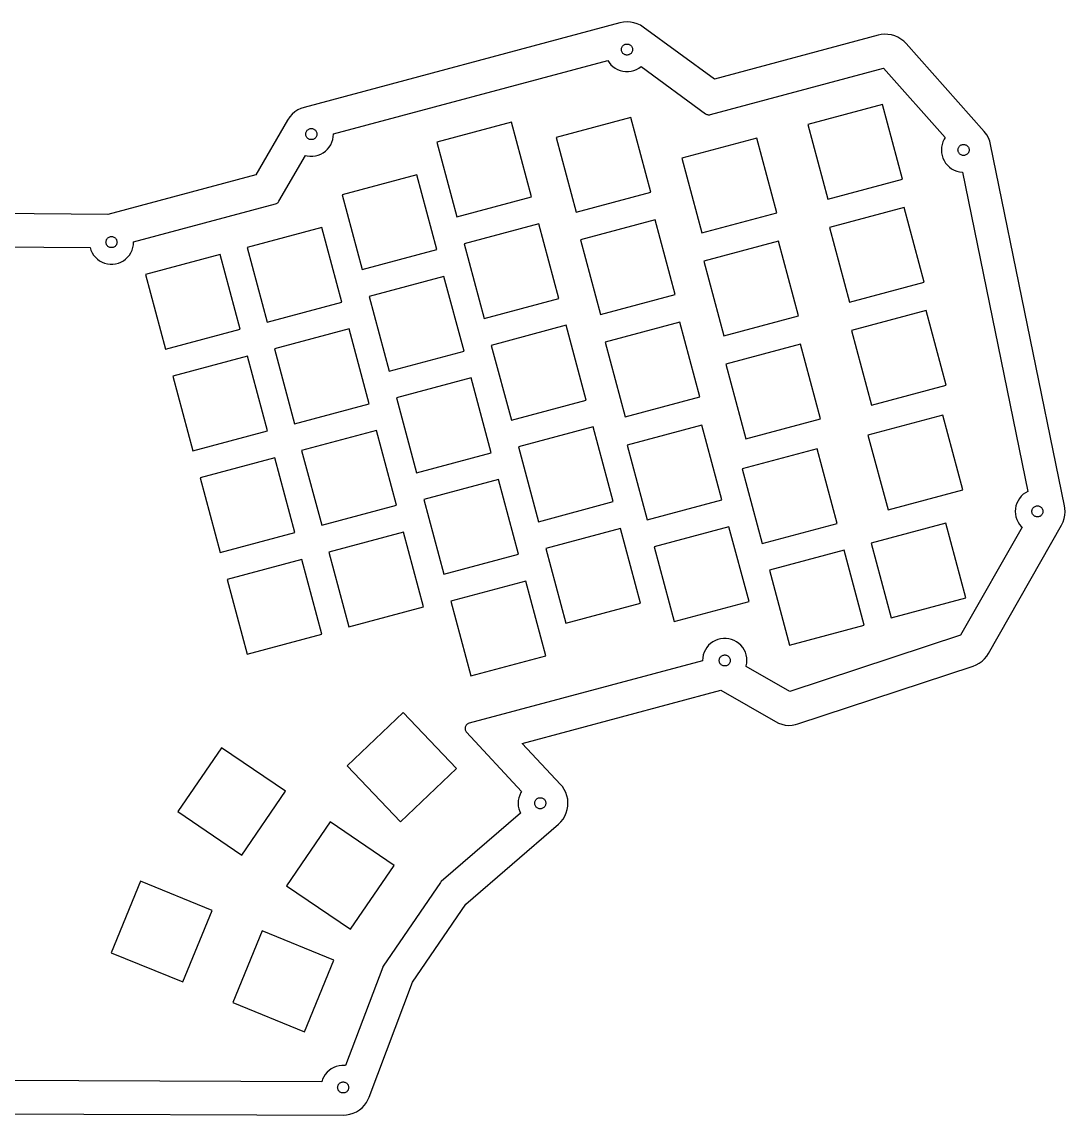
# Model space of a CAD drawing. Header units: metres. Extents: x -189 to 188, y -51 to 147.
# Drawn here: x -0.7 to 187.6, y -50.8 to 146.7 of the extents above; entities that cross this region are included whole.
import ezdxf

# ---------------------------------------------------------------- set-up
doc = ezdxf.new("R2010")
doc.units = ezdxf.units.M

msp = doc.modelspace()

# ---------------------------------------------------------------- linework, layer by layer
for p, q in [((107.238, 146.497), (50.2479, 131.227)), ((107.914, 146.629), (107.238, 146.497)), ((108.54, 146.667), (107.914, 146.629)), ((109.167, 146.627), (108.54, 146.667)), ((109.784, 146.508), (109.167, 146.627)), ((110.38, 146.313), (109.784, 146.508)), ((110.948, 146.044), (110.38, 146.313)), ((111.478, 145.707), (110.948, 146.044)), ((124.342, 136.327), (111.478, 145.707)), ((153.91, 144.25), (124.342, 136.327)), ((154.407, 144.356), (153.91, 144.25)), ((155.032, 144.417), (154.407, 144.356)), ((155.66, 144.399), (155.032, 144.417)), ((156.281, 144.303), (155.66, 144.399)), ((156.884, 144.129), (156.281, 144.303)), ((107.656, 142.149), (107.723, 142.255)), ((107.723, 142.255), (107.803, 142.352)), ((107.803, 142.352), (107.895, 142.438)), ((107.895, 142.438), (107.996, 142.511)), ((107.996, 142.511), (108.106, 142.572)), ((108.106, 142.572), (108.223, 142.618)), ((108.223, 142.618), (108.345, 142.649)), ((108.345, 142.649), (108.469, 142.665)), ((108.469, 142.665), (108.595, 142.665)), ((108.595, 142.665), (108.719, 142.649)), ((108.719, 142.649), (108.841, 142.618)), ((108.841, 142.618), (108.958, 142.572)), ((108.958, 142.572), (109.068, 142.511)), ((109.068, 142.511), (109.169, 142.438)), ((109.169, 142.438), (109.261, 142.352)), ((109.261, 142.352), (109.341, 142.255)), ((109.341, 142.255), (109.408, 142.149)), ((157.461, 143.882), (156.884, 144.129)), ((158.002, 143.564), (157.461, 143.882)), ((158.5, 143.18), (158.002, 143.564)), ((158.945, 142.737), (158.5, 143.18)), ((173.039, 126.844), (158.945, 142.737)), ((107.532, 141.667), (107.54, 141.792)), ((107.54, 141.542), (107.532, 141.667)), ((107.54, 141.792), (107.563, 141.916)), ((107.563, 141.418), (107.54, 141.542)), ((107.563, 141.916), (107.602, 142.035)), ((107.602, 141.299), (107.563, 141.418)), ((107.602, 142.035), (107.656, 142.149)), ((107.656, 141.185), (107.602, 141.299)), ((107.723, 141.079), (107.656, 141.185)), ((107.803, 140.982), (107.723, 141.079)), ((107.895, 140.896), (107.803, 140.982)), ((107.996, 140.823), (107.895, 140.896)), ((108.106, 140.762), (107.996, 140.823)), ((108.223, 140.716), (108.106, 140.762)), ((108.345, 140.685), (108.223, 140.716)), ((108.469, 140.669), (108.345, 140.685)), ((108.595, 140.669), (108.469, 140.669)), ((108.719, 140.685), (108.595, 140.669)), ((108.841, 140.716), (108.719, 140.685)), ((108.958, 140.762), (108.841, 140.716)), ((109.068, 140.823), (108.958, 140.762)), ((109.169, 140.896), (109.068, 140.823)), ((109.261, 140.982), (109.169, 140.896)), ((109.341, 141.079), (109.261, 140.982)), ((109.408, 141.185), (109.341, 141.079)), ((109.408, 142.149), (109.462, 142.035)), ((109.462, 141.299), (109.408, 141.185)), ((109.462, 142.035), (109.501, 141.916)), ((109.501, 141.418), (109.462, 141.299)), ((109.501, 141.916), (109.524, 141.792)), ((109.524, 141.542), (109.501, 141.418)), ((109.524, 141.792), (109.532, 141.667)), ((109.532, 141.667), (109.524, 141.542)), ((55.5397, 126.433), (105.053, 139.699)), ((105.053, 139.699), (105.296, 139.316)), ((105.296, 139.316), (105.616, 138.929)), ((105.616, 138.929), (105.982, 138.585)), ((105.982, 138.585), (106.389, 138.29)), ((106.389, 138.29), (106.829, 138.048)), ((110.235, 138.048), (110.675, 138.29)), ((110.675, 138.29), (111.072, 138.578)), ((111.072, 138.578), (122.739, 130.071)), ((123.587, 129.913), (154.866, 138.294)), ((154.866, 138.294), (165.985, 125.756)), ((106.829, 138.048), (107.296, 137.863)), ((107.296, 137.863), (107.782, 137.738)), ((107.782, 137.738), (108.281, 137.675)), ((108.281, 137.675), (108.783, 137.675)), ((108.783, 137.675), (109.282, 137.738)), ((109.282, 137.738), (109.768, 137.863)), ((109.768, 137.863), (110.235, 138.048)), ((48.5609, 130.411), (48.0813, 130.006)), ((49.0875, 130.753), (48.5609, 130.411)), ((49.6528, 131.026), (49.0875, 130.753)), ((50.2479, 131.227), (49.6528, 131.026)), ((154.655, 131.752), (141.161, 128.136)), ((158.271, 118.258), (154.655, 131.752)), ((47.2118, 128.897), (41.5303, 119.056)), ((47.6563, 129.544), (47.2118, 128.897)), ((48.0813, 130.006), (47.6563, 129.544)), ((87.6981, 128.564), (74.2041, 124.948)), ((91.3138, 115.07), (87.6981, 128.564)), ((109.212, 129.411), (95.7182, 125.795)), ((112.828, 115.917), (109.212, 129.411)), ((122.739, 130.071), (122.855, 129.998)), ((122.855, 129.998), (122.97, 129.945)), ((122.97, 129.945), (123.089, 129.908)), ((123.089, 129.908), (123.213, 129.886)), ((123.213, 129.886), (123.338, 129.879)), ((123.338, 129.879), (123.464, 129.888)), ((123.464, 129.888), (123.587, 129.913)), ((50.542, 126.397), (50.5499, 126.522)), ((50.5499, 126.272), (50.542, 126.397)), ((50.5499, 126.522), (50.5734, 126.646)), ((50.5734, 126.646), (50.6122, 126.765)), ((50.6122, 126.765), (50.6657, 126.879)), ((50.6657, 126.879), (50.733, 126.985)), ((50.733, 126.985), (50.813, 127.082)), ((50.813, 127.082), (50.9046, 127.167)), ((50.9046, 127.167), (51.0062, 127.241)), ((51.0062, 127.241), (51.1162, 127.302)), ((51.1162, 127.302), (51.233, 127.348)), ((51.233, 127.348), (51.3546, 127.379)), ((51.3546, 127.379), (51.4792, 127.395)), ((51.4792, 127.395), (51.6048, 127.395)), ((51.6048, 127.395), (51.7294, 127.379)), ((51.7294, 127.379), (51.851, 127.348)), ((51.851, 127.348), (51.9678, 127.302)), ((51.9678, 127.302), (52.0778, 127.241)), ((52.0778, 127.241), (52.1794, 127.167)), ((52.1794, 127.167), (52.271, 127.082)), ((52.271, 127.082), (52.351, 126.985)), ((52.351, 126.985), (52.4183, 126.879)), ((52.4183, 126.879), (52.4718, 126.765)), ((52.4718, 126.765), (52.5106, 126.646)), ((52.5106, 126.646), (52.5341, 126.522)), ((52.5341, 126.522), (52.542, 126.397)), ((52.542, 126.397), (52.5341, 126.272)), ((55.5104, 125.896), (55.542, 126.397)), ((55.542, 126.397), (55.5397, 126.433)), ((141.161, 128.136), (144.777, 114.642)), ((173.484, 126.262), (173.039, 126.844)), ((50.5734, 126.148), (50.5499, 126.272)), ((50.6122, 126.029), (50.5734, 126.148)), ((50.6657, 125.915), (50.6122, 126.029)), ((50.733, 125.809), (50.6657, 125.915)), ((50.813, 125.712), (50.733, 125.809)), ((50.9046, 125.626), (50.813, 125.712)), ((51.0062, 125.553), (50.9046, 125.626)), ((51.1162, 125.492), (51.0062, 125.553)), ((51.233, 125.446), (51.1162, 125.492)), ((51.3546, 125.415), (51.233, 125.446)), ((51.4792, 125.399), (51.3546, 125.415)), ((51.6048, 125.399), (51.4792, 125.399)), ((51.7294, 125.415), (51.6048, 125.399)), ((51.851, 125.446), (51.7294, 125.415)), ((51.9678, 125.492), (51.851, 125.446)), ((52.0778, 125.553), (51.9678, 125.492)), ((52.1794, 125.626), (52.0778, 125.553)), ((52.271, 125.712), (52.1794, 125.626)), ((52.351, 125.809), (52.271, 125.712)), ((52.4183, 125.915), (52.351, 125.809)), ((52.4718, 126.029), (52.4183, 125.915)), ((52.5106, 126.148), (52.4718, 126.029)), ((52.5341, 126.272), (52.5106, 126.148)), ((54.778, 124.046), (55.0472, 124.47)), ((55.0472, 124.47), (55.2611, 124.924)), ((55.2611, 124.924), (55.4163, 125.402)), ((55.4163, 125.402), (55.5104, 125.896)), ((74.2041, 124.948), (77.8199, 111.454)), ((95.7182, 125.795), (99.3338, 112.301)), ((131.955, 125.67), (118.461, 122.054)), ((135.571, 112.176), (131.955, 125.67)), ((165.424, 124.522), (165.33, 124.028)), ((165.579, 124.999), (165.424, 124.522)), ((165.793, 125.454), (165.579, 124.999)), ((165.985, 125.756), (165.793, 125.454)), ((168.762, 124.371), (168.872, 124.432)), ((168.872, 124.432), (168.989, 124.478)), ((168.989, 124.478), (169.111, 124.509)), ((169.111, 124.509), (169.235, 124.525)), ((169.235, 124.525), (169.361, 124.525)), ((169.361, 124.525), (169.485, 124.509)), ((169.485, 124.509), (169.607, 124.478)), ((169.607, 124.478), (169.724, 124.432)), ((169.724, 124.432), (169.834, 124.371)), ((173.794, 125.715), (173.484, 126.262)), ((174.032, 125.135), (173.794, 125.715)), ((174.197, 124.529), (174.032, 125.135)), ((187.544, 59.2587), (174.197, 124.529)), ((45.691, 114.262), (50.4754, 122.549)), ((50.4754, 122.549), (50.7925, 122.468)), ((50.7925, 122.468), (51.2908, 122.405)), ((51.7932, 122.405), (52.2915, 122.468)), ((52.2915, 122.468), (52.778, 122.593)), ((52.778, 122.593), (53.2451, 122.778)), ((53.2451, 122.778), (53.6853, 123.02)), ((53.6853, 123.02), (54.0917, 123.315)), ((54.0917, 123.315), (54.4579, 123.659)), ((54.4579, 123.659), (54.778, 124.046)), ((165.33, 124.028), (165.298, 123.527)), ((165.298, 123.527), (165.33, 123.026)), ((165.33, 123.026), (165.424, 122.532)), ((165.424, 122.532), (165.579, 122.055)), ((168.298, 123.527), (168.306, 123.652)), ((168.306, 123.402), (168.298, 123.527)), ((168.306, 123.652), (168.329, 123.776)), ((168.329, 123.278), (168.306, 123.402)), ((168.329, 123.776), (168.368, 123.895)), ((168.368, 123.159), (168.329, 123.278)), ((168.368, 123.895), (168.422, 124.009)), ((168.422, 123.045), (168.368, 123.159)), ((168.422, 124.009), (168.489, 124.115)), ((168.489, 122.939), (168.422, 123.045)), ((168.489, 124.115), (168.569, 124.212)), ((168.569, 122.842), (168.489, 122.939)), ((168.569, 124.212), (168.661, 124.298)), ((168.661, 122.756), (168.569, 122.842)), ((168.661, 124.298), (168.762, 124.371)), ((168.762, 122.683), (168.661, 122.756)), ((168.872, 122.622), (168.762, 122.683)), ((168.989, 122.576), (168.872, 122.622)), ((169.111, 122.545), (168.989, 122.576)), ((169.235, 122.529), (169.111, 122.545)), ((169.361, 122.529), (169.235, 122.529)), ((169.485, 122.545), (169.361, 122.529)), ((169.607, 122.576), (169.485, 122.545)), ((169.724, 122.622), (169.607, 122.576)), ((169.834, 122.683), (169.724, 122.622)), ((169.834, 124.371), (169.935, 124.298)), ((169.935, 122.756), (169.834, 122.683)), ((169.935, 124.298), (170.027, 124.212)), ((170.027, 122.842), (169.935, 122.756)), ((170.027, 124.212), (170.107, 124.115)), ((170.107, 122.939), (170.027, 122.842)), ((170.107, 124.115), (170.174, 124.009)), ((170.174, 123.045), (170.107, 122.939)), ((170.174, 124.009), (170.228, 123.895)), ((170.228, 123.159), (170.174, 123.045)), ((170.228, 123.895), (170.267, 123.776)), ((170.267, 123.278), (170.228, 123.159)), ((170.267, 123.776), (170.29, 123.652)), ((170.29, 123.402), (170.267, 123.278)), ((170.29, 123.652), (170.298, 123.527)), ((170.298, 123.527), (170.29, 123.402)), ((51.2908, 122.405), (51.7932, 122.405)), ((118.461, 122.054), (122.077, 108.56)), ((165.579, 122.055), (165.793, 121.6)), ((165.793, 121.6), (166.062, 121.176)), ((166.062, 121.176), (166.382, 120.789)), ((166.382, 120.789), (166.748, 120.445)), ((41.5303, 119.056), (14.8227, 111.899)), ((70.5751, 119.058), (57.0811, 115.442)), ((74.1908, 105.564), (70.5751, 119.058)), ((166.748, 120.445), (167.155, 120.15)), ((167.155, 120.15), (167.595, 119.908)), ((167.595, 119.908), (168.062, 119.723)), ((168.062, 119.723), (168.548, 119.598)), ((168.548, 119.598), (169.047, 119.535)), ((169.047, 119.535), (169.094, 119.535)), ((169.094, 119.535), (180.89, 61.8478)), ((144.777, 114.642), (158.271, 118.258)), ((57.0811, 115.442), (60.6969, 101.948)), ((77.8199, 111.454), (91.3138, 115.07)), ((99.3338, 112.301), (112.828, 115.917)), ((19.4587, 106.93), (45.0838, 113.796)), ((45.0838, 113.796), (45.2318, 113.848)), ((45.2318, 113.848), (45.343, 113.907)), ((45.343, 113.907), (45.4462, 113.978)), ((45.4462, 113.978), (45.5395, 114.062)), ((45.5395, 114.062), (45.6216, 114.157)), ((45.6216, 114.157), (45.691, 114.262)), ((158.606, 113.141), (145.112, 109.525)), ((162.222, 99.6469), (158.606, 113.141)), ((14.8227, 111.899), (-15.7488, 112.148)), ((113.647, 110.929), (100.153, 107.313)), ((117.263, 97.4348), (113.647, 110.929)), ((122.077, 108.56), (135.571, 112.176)), ((53.4521, 109.552), (39.9581, 105.936)), ((57.0678, 96.0578), (53.4521, 109.552)), ((92.6161, 110.211), (79.1221, 106.595)), ((96.2318, 96.7169), (92.6161, 110.211)), ((145.112, 109.525), (148.728, 96.0311)), ((14.461, 106.894), (14.4689, 107.019)), ((14.4689, 106.769), (14.461, 106.894)), ((14.4689, 107.019), (14.4924, 107.143)), ((14.4924, 106.645), (14.4689, 106.769)), ((14.4924, 107.143), (14.5312, 107.262)), ((14.5312, 106.526), (14.4924, 106.645)), ((14.5312, 107.262), (14.5847, 107.376)), ((14.5847, 107.376), (14.652, 107.482)), ((14.652, 107.482), (14.732, 107.579)), ((14.732, 107.579), (14.8236, 107.665)), ((14.8236, 107.665), (14.9252, 107.738)), ((14.9252, 107.738), (15.0352, 107.799)), ((15.0352, 107.799), (15.152, 107.845)), ((15.152, 107.845), (15.2736, 107.876)), ((15.2736, 107.876), (15.3982, 107.892)), ((15.3982, 107.892), (15.5238, 107.892)), ((15.5238, 107.892), (15.6484, 107.876)), ((15.6484, 107.876), (15.77, 107.845)), ((15.77, 107.845), (15.8868, 107.799)), ((15.8868, 107.799), (15.9968, 107.738)), ((15.9968, 107.738), (16.0984, 107.665)), ((16.0984, 107.665), (16.19, 107.579)), ((16.19, 107.579), (16.27, 107.482)), ((16.27, 107.482), (16.3373, 107.376)), ((16.3373, 107.376), (16.3908, 107.262)), ((16.3908, 107.262), (16.4296, 107.143)), ((16.4296, 106.645), (16.3908, 106.526)), ((16.4296, 107.143), (16.4531, 107.019)), ((16.4531, 106.769), (16.4296, 106.645)), ((16.4531, 107.019), (16.461, 106.894)), ((16.461, 106.894), (16.4531, 106.769)), ((19.4294, 106.393), (19.461, 106.894)), ((19.461, 106.894), (19.4587, 106.93)), ((100.153, 107.313), (103.769, 93.8192)), ((135.907, 107.058), (122.413, 103.442)), ((139.523, 93.5639), (135.907, 107.058)), ((-12.5646, 106.122), (11.5817, 105.925)), ((11.5817, 105.925), (11.5867, 105.899)), ((11.5867, 105.899), (11.7419, 105.422)), ((11.7419, 105.422), (11.9558, 104.967)), ((11.9558, 104.967), (12.2249, 104.543)), ((14.5847, 106.412), (14.5312, 106.526)), ((14.652, 106.306), (14.5847, 106.412)), ((14.732, 106.209), (14.652, 106.306)), ((14.8236, 106.123), (14.732, 106.209)), ((14.9252, 106.05), (14.8236, 106.123)), ((15.0352, 105.989), (14.9252, 106.05)), ((15.152, 105.943), (15.0352, 105.989)), ((15.2736, 105.912), (15.152, 105.943)), ((15.3982, 105.896), (15.2736, 105.912)), ((15.5238, 105.896), (15.3982, 105.896)), ((15.6484, 105.912), (15.5238, 105.896)), ((15.77, 105.943), (15.6484, 105.912)), ((15.8868, 105.989), (15.77, 105.943)), ((15.9968, 106.05), (15.8868, 105.989)), ((16.0984, 106.123), (15.9968, 106.05)), ((16.19, 106.209), (16.0984, 106.123)), ((16.27, 106.306), (16.19, 106.209)), ((16.3373, 106.412), (16.27, 106.306)), ((16.3908, 106.526), (16.3373, 106.412)), ((18.6971, 104.543), (18.9662, 104.967)), ((18.9662, 104.967), (19.1801, 105.422)), ((19.1801, 105.422), (19.3353, 105.899)), ((19.3353, 105.899), (19.4294, 106.393)), ((39.9581, 105.936), (43.5739, 92.4422)), ((60.6969, 101.948), (74.1908, 105.564)), ((79.1221, 106.595), (82.7379, 93.1012)), ((12.2249, 104.543), (12.5451, 104.156)), ((12.5451, 104.156), (12.9113, 103.812)), ((12.9113, 103.812), (13.3177, 103.517)), ((13.3177, 103.517), (13.7579, 103.275)), ((13.7579, 103.275), (14.2249, 103.09)), ((14.2249, 103.09), (14.7115, 102.965)), ((14.7115, 102.965), (15.2098, 102.902)), ((15.2098, 102.902), (15.7122, 102.902)), ((15.7122, 102.902), (16.2105, 102.965)), ((16.2105, 102.965), (16.6971, 103.09)), ((16.6971, 103.09), (17.1641, 103.275)), ((17.1641, 103.275), (17.6043, 103.517)), ((17.6043, 103.517), (18.0107, 103.812)), ((18.0107, 103.812), (18.3769, 104.156)), ((18.3769, 104.156), (18.6971, 104.543)), ((35.0991, 104.635), (21.6051, 101.019)), ((38.7148, 91.1409), (35.0991, 104.635)), ((122.413, 103.442), (126.029, 89.9482)), ((21.6051, 101.019), (25.2209, 87.5251)), ((75.4931, 100.706), (61.9991, 97.0901)), ((79.1088, 87.2119), (75.4931, 100.706)), ((148.728, 96.0311), (162.222, 99.6469)), ((61.9991, 97.0901), (65.6149, 83.5961)), ((103.769, 93.8192), (117.263, 97.4348)), ((43.5739, 92.4422), (57.0678, 96.0578)), ((82.7379, 93.1012), (96.2318, 96.7169)), ((126.029, 89.9482), (139.523, 93.5639)), ((162.558, 94.5288), (149.064, 90.9131)), ((166.174, 81.0349), (162.558, 94.5288)), ((25.2209, 87.5251), (38.7148, 91.1409)), ((58.3701, 91.1998), (44.8761, 87.5841)), ((61.9858, 77.7059), (58.3701, 91.1998)), ((97.5331, 91.8588), (84.0392, 88.2431)), ((101.149, 78.3649), (97.5331, 91.8588)), ((118.081, 92.4468), (104.587, 88.8311)), ((121.697, 78.9529), (118.081, 92.4468)), ((149.064, 90.9131), (152.68, 77.4191)), ((44.8761, 87.5841), (48.4919, 74.0901)), ((65.6149, 83.5961), (79.1088, 87.2119)), ((84.0392, 88.2431), (87.6548, 74.7491)), ((104.587, 88.8311), (108.203, 75.3371)), ((139.859, 88.4468), (126.365, 84.8311)), ((143.475, 74.9529), (139.859, 88.4468)), ((40.0171, 86.2818), (26.5231, 82.6661)), ((43.6328, 72.7879), (40.0171, 86.2818)), ((126.365, 84.8311), (129.981, 71.3371)), ((26.5231, 82.6661), (30.1389, 69.1721)), ((80.4101, 82.3528), (66.9162, 78.7371)), ((84.0258, 68.8589), (80.4101, 82.3528)), ((152.68, 77.4191), (166.174, 81.0349)), ((48.4919, 74.0901), (61.9858, 77.7059)), ((66.9162, 78.7371), (70.5318, 65.2431)), ((87.6548, 74.7491), (101.149, 78.3649)), ((108.203, 75.3371), (121.697, 78.9529)), ((165.544, 75.6588), (152.05, 72.0431)), ((169.16, 62.1649), (165.544, 75.6588)), ((102.451, 73.5058), (88.9572, 69.8901)), ((106.067, 60.0119), (102.451, 73.5058)), ((122.033, 73.8358), (108.539, 70.2201)), ((125.649, 60.3419), (122.033, 73.8358)), ((129.981, 71.3371), (143.475, 74.9529)), ((30.1389, 69.1721), (43.6328, 72.7879)), ((63.2871, 72.8468), (49.7932, 69.2311)), ((66.9028, 59.3528), (63.2871, 72.8468)), ((152.05, 72.0431), (155.666, 58.5491)), ((49.7932, 69.2311), (53.4088, 55.7372)), ((88.9572, 69.8901), (92.5728, 56.3961)), ((108.539, 70.2201), (112.155, 56.7262)), ((142.844, 69.5768), (129.35, 65.9611)), ((146.46, 56.0829), (142.844, 69.5768)), ((44.9341, 67.9298), (31.4402, 64.3141)), ((48.5498, 54.4359), (44.9341, 67.9298)), ((70.5318, 65.2431), (84.0258, 68.8589)), ((129.35, 65.9611), (132.966, 52.4671)), ((31.4402, 64.3141), (35.0558, 50.8201)), ((85.3281, 63.9998), (71.8342, 60.3841)), ((88.9438, 50.5058), (85.3281, 63.9998)), ((155.666, 58.5491), (169.16, 62.1649)), ((180.095, 61.339), (179.729, 60.9952)), ((180.502, 61.6343), (180.095, 61.339)), ((180.89, 61.8478), (180.502, 61.6343)), ((53.4088, 55.7372), (66.9028, 59.3528)), ((71.8342, 60.3841), (75.4498, 46.8902)), ((92.5728, 56.3961), (106.067, 60.0119)), ((112.155, 56.7262), (125.649, 60.3419)), ((178.771, 59.2517), (178.677, 58.7583)), ((178.926, 59.7295), (178.771, 59.2517)), ((179.14, 60.184), (178.926, 59.7295)), ((179.409, 60.6081), (179.14, 60.184)), ((179.729, 60.9952), (179.409, 60.6081)), ((182.336, 59.208), (182.458, 59.2393)), ((182.458, 59.2393), (182.582, 59.255)), ((182.582, 59.255), (182.708, 59.255)), ((182.708, 59.255), (182.832, 59.2393)), ((182.832, 59.2393), (182.954, 59.208)), ((187.614, 58.8126), (187.544, 59.2587)), ((178.677, 58.7583), (178.645, 58.257)), ((178.645, 58.257), (178.677, 57.7557)), ((178.677, 57.7557), (178.771, 57.2622)), ((181.645, 58.257), (181.653, 58.3823)), ((181.653, 58.1317), (181.645, 58.257)), ((181.653, 58.3823), (181.676, 58.5057)), ((181.676, 58.0083), (181.653, 58.1317)), ((181.676, 58.5057), (181.715, 58.6251)), ((181.715, 57.8889), (181.676, 58.0083)), ((181.715, 58.6251), (181.769, 58.7387)), ((181.769, 57.7752), (181.715, 57.8889)), ((181.769, 58.7387), (181.836, 58.8448)), ((181.836, 57.6692), (181.769, 57.7752)), ((181.836, 58.8448), (181.916, 58.9415)), ((181.916, 57.5724), (181.836, 57.6692)), ((181.916, 58.9415), (182.008, 59.0275)), ((182.008, 57.4865), (181.916, 57.5724)), ((182.008, 59.0275), (182.109, 59.1013)), ((182.109, 57.4127), (182.008, 57.4865)), ((182.109, 59.1013), (182.219, 59.1618)), ((182.219, 57.3522), (182.109, 57.4127)), ((182.219, 59.1618), (182.336, 59.208)), ((182.336, 57.3059), (182.219, 57.3522)), ((182.458, 57.2747), (182.336, 57.3059)), ((182.582, 57.259), (182.458, 57.2747)), ((182.832, 57.2747), (182.708, 57.259)), ((182.954, 57.3059), (182.832, 57.2747)), ((182.954, 59.208), (183.071, 59.1618)), ((183.071, 57.3522), (182.954, 57.3059)), ((183.071, 59.1618), (183.181, 59.1013)), ((183.181, 57.4127), (183.071, 57.3522)), ((183.181, 59.1013), (183.282, 59.0275)), ((183.282, 57.4865), (183.181, 57.4127)), ((183.282, 59.0275), (183.374, 58.9415)), ((183.374, 57.5724), (183.282, 57.4865)), ((183.374, 58.9415), (183.454, 58.8448)), ((183.454, 57.6692), (183.374, 57.5724)), ((183.454, 58.8448), (183.521, 58.7387)), ((183.521, 57.7752), (183.454, 57.6692)), ((183.521, 58.7387), (183.575, 58.6251)), ((183.575, 57.8889), (183.521, 57.7752)), ((183.575, 58.6251), (183.614, 58.5057)), ((183.614, 58.0083), (183.575, 57.8889)), ((183.614, 58.5057), (183.637, 58.3823)), ((183.637, 58.1317), (183.614, 58.0083)), ((183.637, 58.3823), (183.645, 58.257)), ((183.645, 58.257), (183.637, 58.1317)), ((187.47, 56.9444), (187.596, 57.5594)), ((187.596, 57.5594), (187.644, 58.1854)), ((187.644, 58.1854), (187.614, 58.8126)), ((126.951, 55.4828), (113.457, 51.8671)), ((130.567, 41.9888), (126.951, 55.4828)), ((132.966, 52.4671), (146.46, 56.0829)), ((166.115, 56.1418), (152.621, 52.5261)), ((169.731, 42.6479), (166.115, 56.1418)), ((179.865, 55.391), (168.773, 35.8809)), ((173.799, 32.5808), (186.992, 55.7858)), ((178.771, 57.2622), (178.926, 56.7845)), ((178.926, 56.7845), (179.14, 56.33)), ((179.14, 56.33), (179.409, 55.9059)), ((179.409, 55.9059), (179.729, 55.5188)), ((179.729, 55.5188), (179.865, 55.391)), ((182.708, 57.259), (182.582, 57.259)), ((186.992, 55.7858), (187.267, 56.35)), ((187.267, 56.35), (187.47, 56.9444)), ((35.0558, 50.8201), (48.5498, 54.4359)), ((68.2051, 54.4948), (54.7112, 50.8791)), ((71.8208, 41.0009), (68.2051, 54.4948)), ((107.369, 55.1538), (93.8752, 51.5381)), ((110.985, 41.6599), (107.369, 55.1538)), ((93.8752, 51.5381), (97.4908, 38.0441)), ((113.457, 51.8671), (117.073, 38.3732)), ((152.621, 52.5261), (156.237, 39.0322)), ((49.8521, 49.5768), (36.3582, 45.9611)), ((53.4678, 36.0829), (49.8521, 49.5768)), ((54.7112, 50.8791), (58.3269, 37.3851)), ((75.4498, 46.8902), (88.9438, 50.5058)), ((147.762, 51.2238), (134.268, 47.6081)), ((151.378, 37.7299), (147.762, 51.2238)), ((134.268, 47.6081), (137.884, 34.1142)), ((36.3582, 45.9611), (39.9738, 32.4671)), ((90.2451, 45.6478), (76.7511, 42.0321)), ((93.8608, 32.1539), (90.2451, 45.6478)), ((76.7511, 42.0321), (80.3669, 28.5381)), ((97.4908, 38.0441), (110.985, 41.6599)), ((117.073, 38.3732), (130.567, 41.9888)), ((156.237, 39.0322), (169.731, 42.6479)), ((58.3269, 37.3851), (71.8208, 41.0009)), ((137.884, 34.1142), (151.378, 37.7299)), ((39.9738, 32.4671), (53.4678, 36.0829)), ((168.773, 35.8809), (137.939, 25.701)), ((122.956, 33.6791), (122.687, 33.255)), ((123.276, 34.0662), (122.956, 33.6791)), ((123.642, 34.41), (123.276, 34.0662)), ((124.049, 34.7053), (123.642, 34.41)), ((124.489, 34.9473), (124.049, 34.7053)), ((124.956, 35.1322), (124.489, 34.9473)), ((125.442, 35.2571), (124.956, 35.1322)), ((125.941, 35.3201), (125.442, 35.2571)), ((126.443, 35.3201), (125.941, 35.3201)), ((126.941, 35.2571), (126.443, 35.3201)), ((127.428, 35.1322), (126.941, 35.2571)), ((127.895, 34.9473), (127.428, 35.1322)), ((128.335, 34.7053), (127.895, 34.9473)), ((128.742, 34.41), (128.335, 34.7053)), ((129.108, 34.0662), (128.742, 34.41)), ((129.428, 33.6791), (129.108, 34.0662)), ((129.697, 33.255), (129.428, 33.6791)), ((80.3669, 28.5381), (93.8608, 32.1539)), ((122.224, 31.8293), (122.192, 31.328)), ((122.318, 32.3227), (122.224, 31.8293)), ((122.473, 32.8005), (122.318, 32.3227)), ((122.687, 33.255), (122.473, 32.8005)), ((125.223, 31.5767), (125.262, 31.6961)), ((125.262, 31.6961), (125.316, 31.8097)), ((125.316, 31.8097), (125.383, 31.9158)), ((125.383, 31.9158), (125.463, 32.0125)), ((125.463, 32.0125), (125.555, 32.0985)), ((125.555, 32.0985), (125.656, 32.1723)), ((125.656, 32.1723), (125.766, 32.2328)), ((125.766, 32.2328), (125.883, 32.279)), ((125.883, 32.279), (126.005, 32.3103)), ((126.005, 32.3103), (126.129, 32.326)), ((126.129, 32.326), (126.255, 32.326)), ((126.255, 32.326), (126.379, 32.3103)), ((126.379, 32.3103), (126.501, 32.279)), ((126.501, 32.279), (126.618, 32.2328)), ((126.618, 32.2328), (126.728, 32.1723)), ((126.728, 32.1723), (126.829, 32.0985)), ((126.829, 32.0985), (126.921, 32.0125)), ((126.921, 32.0125), (127.001, 31.9158)), ((127.001, 31.9158), (127.068, 31.8097)), ((127.068, 31.8097), (127.122, 31.6961)), ((127.122, 31.6961), (127.161, 31.5767)), ((129.911, 32.8005), (129.697, 33.255)), ((130.066, 32.3227), (129.911, 32.8005)), ((130.16, 31.8293), (130.066, 32.3227)), ((130.192, 31.328), (130.16, 31.8293)), ((172.657, 31.2145), (173.113, 31.6465)), ((173.113, 31.6465), (173.511, 32.1322)), ((173.511, 32.1322), (173.799, 32.5808)), ((122.194, 31.2921), (80.0512, 19.9999)), ((122.192, 31.328), (122.194, 31.2921)), ((125.192, 31.328), (125.2, 31.4533)), ((125.2, 31.2027), (125.192, 31.328)), ((125.2, 31.4533), (125.223, 31.5767)), ((125.223, 31.0793), (125.2, 31.2027)), ((125.262, 30.9599), (125.223, 31.0793)), ((125.316, 30.8462), (125.262, 30.9599)), ((125.383, 30.7402), (125.316, 30.8462)), ((125.463, 30.6434), (125.383, 30.7402)), ((125.555, 30.5575), (125.463, 30.6434)), ((125.656, 30.4837), (125.555, 30.5575)), ((125.766, 30.4232), (125.656, 30.4837)), ((125.883, 30.3769), (125.766, 30.4232)), ((126.005, 30.3457), (125.883, 30.3769)), ((126.129, 30.33), (126.005, 30.3457)), ((126.255, 30.33), (126.129, 30.33)), ((126.379, 30.3457), (126.255, 30.33)), ((126.501, 30.3769), (126.379, 30.3457)), ((126.618, 30.4232), (126.501, 30.3769)), ((126.728, 30.4837), (126.618, 30.4232)), ((126.829, 30.5575), (126.728, 30.4837)), ((126.921, 30.6434), (126.829, 30.5575)), ((127.001, 30.7402), (126.921, 30.6434)), ((127.068, 30.8462), (127.001, 30.7402)), ((127.122, 30.9599), (127.068, 30.8462)), ((127.161, 31.0793), (127.122, 30.9599)), ((127.161, 31.5767), (127.184, 31.4533)), ((127.184, 31.2027), (127.161, 31.0793)), ((127.184, 31.4533), (127.192, 31.328)), ((127.192, 31.328), (127.184, 31.2027)), ((130.042, 30.2598), (130.066, 30.3332)), ((137.939, 25.701), (130.042, 30.2598)), ((130.066, 30.3332), (130.16, 30.8267)), ((130.16, 30.8267), (130.192, 31.328)), ((139.395, 19.8631), (171.02, 30.3041)), ((171.02, 30.3041), (171.602, 30.538)), ((171.602, 30.538), (172.151, 30.843)), ((172.151, 30.843), (172.657, 31.2145)), ((89.6382, 16.3571), (125.486, 25.9624)), ((125.486, 25.9624), (135.327, 20.2808)), ((68.1191, 21.9573), (58.0027, 12.3231)), ((77.7533, 11.8408), (68.1191, 21.9573)), ((79.6756, 19.807), (79.5837, 19.7214)), ((79.7775, 19.8804), (79.6756, 19.807)), ((79.8878, 19.9405), (79.7775, 19.8804)), ((80.0512, 19.9999), (79.8878, 19.9405)), ((135.327, 20.2808), (135.89, 20.0016)), ((135.89, 20.0016), (136.483, 19.7951)), ((136.483, 19.7951), (137.097, 19.6646)), ((138.969, 19.7431), (139.395, 19.8631)), ((79.3184, 19.1632), (79.31, 19.0379)), ((79.31, 19.0379), (79.3174, 18.9125)), ((79.3174, 18.9125), (79.3405, 18.7891)), ((79.3424, 19.2865), (79.3184, 19.1632)), ((79.3405, 18.7891), (79.3788, 18.6695)), ((79.3817, 19.4057), (79.3424, 19.2865)), ((79.3788, 18.6695), (79.4318, 18.5557)), ((79.4356, 19.5192), (79.3817, 19.4057)), ((79.4318, 18.5557), (79.4987, 18.4494)), ((79.5033, 19.6249), (79.4356, 19.5192)), ((79.4987, 18.4494), (79.5784, 18.3523)), ((79.5837, 19.7214), (79.5033, 19.6249)), ((79.5784, 18.3523), (89.5147, 7.68794)), ((137.097, 19.6646), (137.722, 19.6121)), ((137.722, 19.6121), (138.35, 19.6384)), ((138.35, 19.6384), (138.969, 19.7431)), ((96.5392, 8.95045), (89.6382, 16.3571)), ((35.3215, 15.5768), (27.4472, 4.03748)), ((46.8608, 7.7025), (35.3215, 15.5768)), ((58.0027, 12.3231), (67.6368, 2.20665)), ((67.6368, 2.20665), (77.7533, 11.8408)), ((96.8615, 8.56778), (96.5392, 8.95045)), ((97.2094, 8.04503), (96.8615, 8.56778)), ((97.489, 7.4828), (97.2094, 8.04503)), ((38.9865, -3.83681), (46.8608, 7.7025)), ((88.9126, 6.04332), (88.881, 5.54199)), ((89.0067, 6.53674), (88.9126, 6.04332)), ((89.1619, 7.01448), (89.0067, 6.53674)), ((89.3758, 7.46899), (89.1619, 7.01448)), ((89.5147, 7.68794), (89.3758, 7.46899)), ((91.9512, 5.91011), (92.0047, 6.02374)), ((92.0047, 6.02374), (92.072, 6.12978)), ((92.072, 6.12978), (92.152, 6.22653)), ((92.152, 6.22653), (92.2436, 6.3125)), ((92.2436, 6.3125), (92.3452, 6.38631)), ((92.3452, 6.38631), (92.4552, 6.44681)), ((92.4552, 6.44681), (92.572, 6.49304)), ((92.572, 6.49304), (92.6936, 6.52428)), ((92.6936, 6.52428), (92.8182, 6.54001)), ((92.8182, 6.54001), (92.9438, 6.54001)), ((92.9438, 6.54001), (93.0684, 6.52428)), ((93.0684, 6.52428), (93.19, 6.49304)), ((93.19, 6.49304), (93.3068, 6.44681)), ((93.3068, 6.44681), (93.4168, 6.38631)), ((93.4168, 6.38631), (93.5184, 6.3125)), ((93.5184, 6.3125), (93.61, 6.22653)), ((93.61, 6.22653), (93.69, 6.12978)), ((93.69, 6.12978), (93.7573, 6.02374)), ((93.7573, 6.02374), (93.8108, 5.91011)), ((97.6959, 6.88997), (97.489, 7.4828)), ((97.8268, 6.27588), (97.6959, 6.88997)), ((97.8798, 5.65021), (97.8268, 6.27588)), ((27.4472, 4.03748), (38.9865, -3.83681)), ((88.881, 5.54199), (88.9126, 5.04066)), ((88.9126, 5.04066), (89.0067, 4.54724)), ((89.0067, 4.54724), (89.1619, 4.0695)), ((89.1619, 4.0695), (89.3026, 3.77058)), ((91.881, 5.54199), (91.8889, 5.66731)), ((91.8889, 5.41667), (91.881, 5.54199)), ((91.8889, 5.66731), (91.9124, 5.79068)), ((91.9124, 5.2933), (91.8889, 5.41667)), ((91.9124, 5.79068), (91.9512, 5.91011)), ((91.9512, 5.17387), (91.9124, 5.2933)), ((92.0047, 5.06024), (91.9512, 5.17387)), ((92.072, 4.95421), (92.0047, 5.06024)), ((92.152, 4.85745), (92.072, 4.95421)), ((92.2436, 4.77148), (92.152, 4.85745)), ((92.3452, 4.69768), (92.2436, 4.77148)), ((92.4552, 4.63718), (92.3452, 4.69768)), ((92.572, 4.59094), (92.4552, 4.63718)), ((92.6936, 4.55971), (92.572, 4.59094)), ((92.8182, 4.54398), (92.6936, 4.55971)), ((92.9438, 4.54398), (92.8182, 4.54398)), ((93.0684, 4.55971), (92.9438, 4.54398)), ((93.19, 4.59094), (93.0684, 4.55971)), ((93.3068, 4.63718), (93.19, 4.59094)), ((93.4168, 4.69768), (93.3068, 4.63718)), ((93.5184, 4.77148), (93.4168, 4.69768)), ((93.61, 4.85745), (93.5184, 4.77148)), ((93.69, 4.95421), (93.61, 4.85745)), ((93.7573, 5.06024), (93.69, 4.95421)), ((93.8108, 5.17387), (93.7573, 5.06024)), ((93.8108, 5.91011), (93.8496, 5.79068)), ((93.8496, 5.2933), (93.8108, 5.17387)), ((93.8496, 5.79068), (93.8731, 5.66731)), ((93.8731, 5.41667), (93.8496, 5.2933)), ((93.8731, 5.66731), (93.881, 5.54199)), ((93.881, 5.54199), (93.8731, 5.41667)), ((97.5686, 3.80241), (97.7497, 4.40366)), ((97.7497, 4.40366), (97.854, 5.02284)), ((97.854, 5.02284), (97.8798, 5.65021)), ((54.9395, 2.19081), (47.0652, -9.3485)), ((66.4788, -5.68349), (54.9395, 2.19081)), ((89.3026, 3.77058), (75.007, -8.58646)), ((96.1508, 1.75931), (96.5991, 2.19894)), ((96.5991, 2.19894), (96.9887, 2.6913)), ((96.9887, 2.6913), (97.3136, 3.22862)), ((97.3136, 3.22862), (97.5686, 3.80241)), ((79.4238, -12.6995), (96.1508, 1.75931)), ((58.6045, -17.2228), (66.4788, -5.68349)), ((20.6941, -8.52226), (15.4113, -21.4549)), ((33.6267, -13.8051), (20.6941, -8.52226)), ((47.0652, -9.3485), (58.6045, -17.2228)), ((74.835, -8.77936), (64.533, -23.8774)), ((74.9121, -8.68027), (74.835, -8.77936)), ((75.007, -8.58646), (74.9121, -8.68027)), ((28.3439, -26.7377), (33.6267, -13.8051)), ((69.8252, -26.7666), (79.4238, -12.6995)), ((42.6811, -17.5033), (37.3983, -30.4359)), ((55.6137, -22.7861), (42.6811, -17.5033)), ((15.4113, -21.4549), (28.3439, -26.7377)), ((50.3309, -35.7187), (55.6137, -22.7861)), ((64.4236, -24.0874), (57.7204, -41.8197)), ((64.4753, -23.9729), (64.4236, -24.0874)), ((64.533, -23.8774), (64.4753, -23.9729)), ((61.966, -47.557), (69.8252, -26.7666)), ((37.3983, -30.4359), (50.3309, -35.7187)), ((54.0529, -43.4379), (53.7838, -43.862)), ((54.3731, -43.0508), (54.0529, -43.4379)), ((54.7393, -42.7069), (54.3731, -43.0508)), ((55.1457, -42.4117), (54.7393, -42.7069)), ((55.5859, -42.1697), (55.1457, -42.4117)), ((56.0529, -41.9848), (55.5859, -42.1697)), ((56.5395, -41.8598), (56.0529, -41.9848)), ((57.0378, -41.7969), (56.5395, -41.8598)), ((57.5401, -41.7969), (57.0378, -41.7969)), ((57.7204, -41.8197), (57.5401, -41.7969)), ((53.4209, -44.775), (-53.999, -44.387)), ((53.5699, -44.3165), (53.4209, -44.775)), ((53.7838, -43.862), (53.5699, -44.3165)), ((56.3592, -45.4209), (56.4127, -45.3072)), ((56.4127, -45.3072), (56.48, -45.2012)), ((56.48, -45.2012), (56.56, -45.1044)), ((56.56, -45.1044), (56.6516, -45.0185)), ((56.6516, -45.0185), (56.7532, -44.9447)), ((56.7532, -44.9447), (56.8632, -44.8842)), ((56.8632, -44.8842), (56.98, -44.8379)), ((56.98, -44.8379), (57.1016, -44.8067)), ((57.1016, -44.8067), (57.2262, -44.791)), ((57.2262, -44.791), (57.3518, -44.791)), ((57.3518, -44.791), (57.4764, -44.8067)), ((57.4764, -44.8067), (57.598, -44.8379)), ((57.598, -44.8379), (57.7148, -44.8842)), ((57.7148, -44.8842), (57.8248, -44.9447)), ((57.8248, -44.9447), (57.9264, -45.0185)), ((57.9264, -45.0185), (58.0179, -45.1044)), ((58.0179, -45.1044), (58.098, -45.2012)), ((58.098, -45.2012), (58.1653, -45.3072)), ((58.1653, -45.3072), (58.2188, -45.4209)), ((56.289, -45.789), (56.2969, -45.6637)), ((56.2969, -45.9143), (56.289, -45.789)), ((56.2969, -45.6637), (56.3204, -45.5403)), ((56.3204, -46.0377), (56.2969, -45.9143)), ((56.3204, -45.5403), (56.3592, -45.4209)), ((56.3592, -46.1571), (56.3204, -46.0377)), ((56.4127, -46.2707), (56.3592, -46.1571)), ((56.48, -46.3768), (56.4127, -46.2707)), ((56.56, -46.4735), (56.48, -46.3768)), ((56.6516, -46.5595), (56.56, -46.4735)), ((56.7532, -46.6333), (56.6516, -46.5595)), ((56.8632, -46.6938), (56.7532, -46.6333)), ((56.98, -46.74), (56.8632, -46.6938)), ((57.1016, -46.7713), (56.98, -46.74)), ((57.2262, -46.787), (57.1016, -46.7713)), ((57.3518, -46.787), (57.2262, -46.787)), ((57.4764, -46.7713), (57.3518, -46.787)), ((57.598, -46.74), (57.4764, -46.7713)), ((57.7148, -46.6938), (57.598, -46.74)), ((57.8248, -46.6333), (57.7148, -46.6938)), ((57.9264, -46.5595), (57.8248, -46.6333)), ((58.0179, -46.4735), (57.9264, -46.5595)), ((58.098, -46.3768), (58.0179, -46.4735)), ((58.1653, -46.2707), (58.098, -46.3768)), ((58.2188, -46.1571), (58.1653, -46.2707)), ((58.2188, -45.4209), (58.2576, -45.5403)), ((58.2576, -46.0377), (58.2188, -46.1571)), ((58.2576, -45.5403), (58.2811, -45.6637)), ((58.2811, -45.9143), (58.2576, -46.0377)), ((58.2811, -45.6637), (58.289, -45.789)), ((58.289, -45.789), (58.2811, -45.9143)), ((60.6985, -49.4462), (61.13, -48.99)), ((61.13, -48.99), (61.5009, -48.4834)), ((61.5009, -48.4834), (61.8054, -47.9342)), ((61.8054, -47.9342), (61.966, -47.557)), ((-57.8931, -50.373), (57.2709, -50.789)), ((57.2709, -50.789), (57.8977, -50.7518)), ((57.8977, -50.7518), (58.5149, -50.6364)), ((58.5149, -50.6364), (59.1128, -50.4445)), ((59.1128, -50.4445), (59.6819, -50.1792)), ((59.6819, -50.1792), (60.2133, -49.8447)), ((60.2133, -49.8447), (60.6985, -49.4462))]:
    msp.add_line(p, q)

doc.saveas('drawing.dxf')
